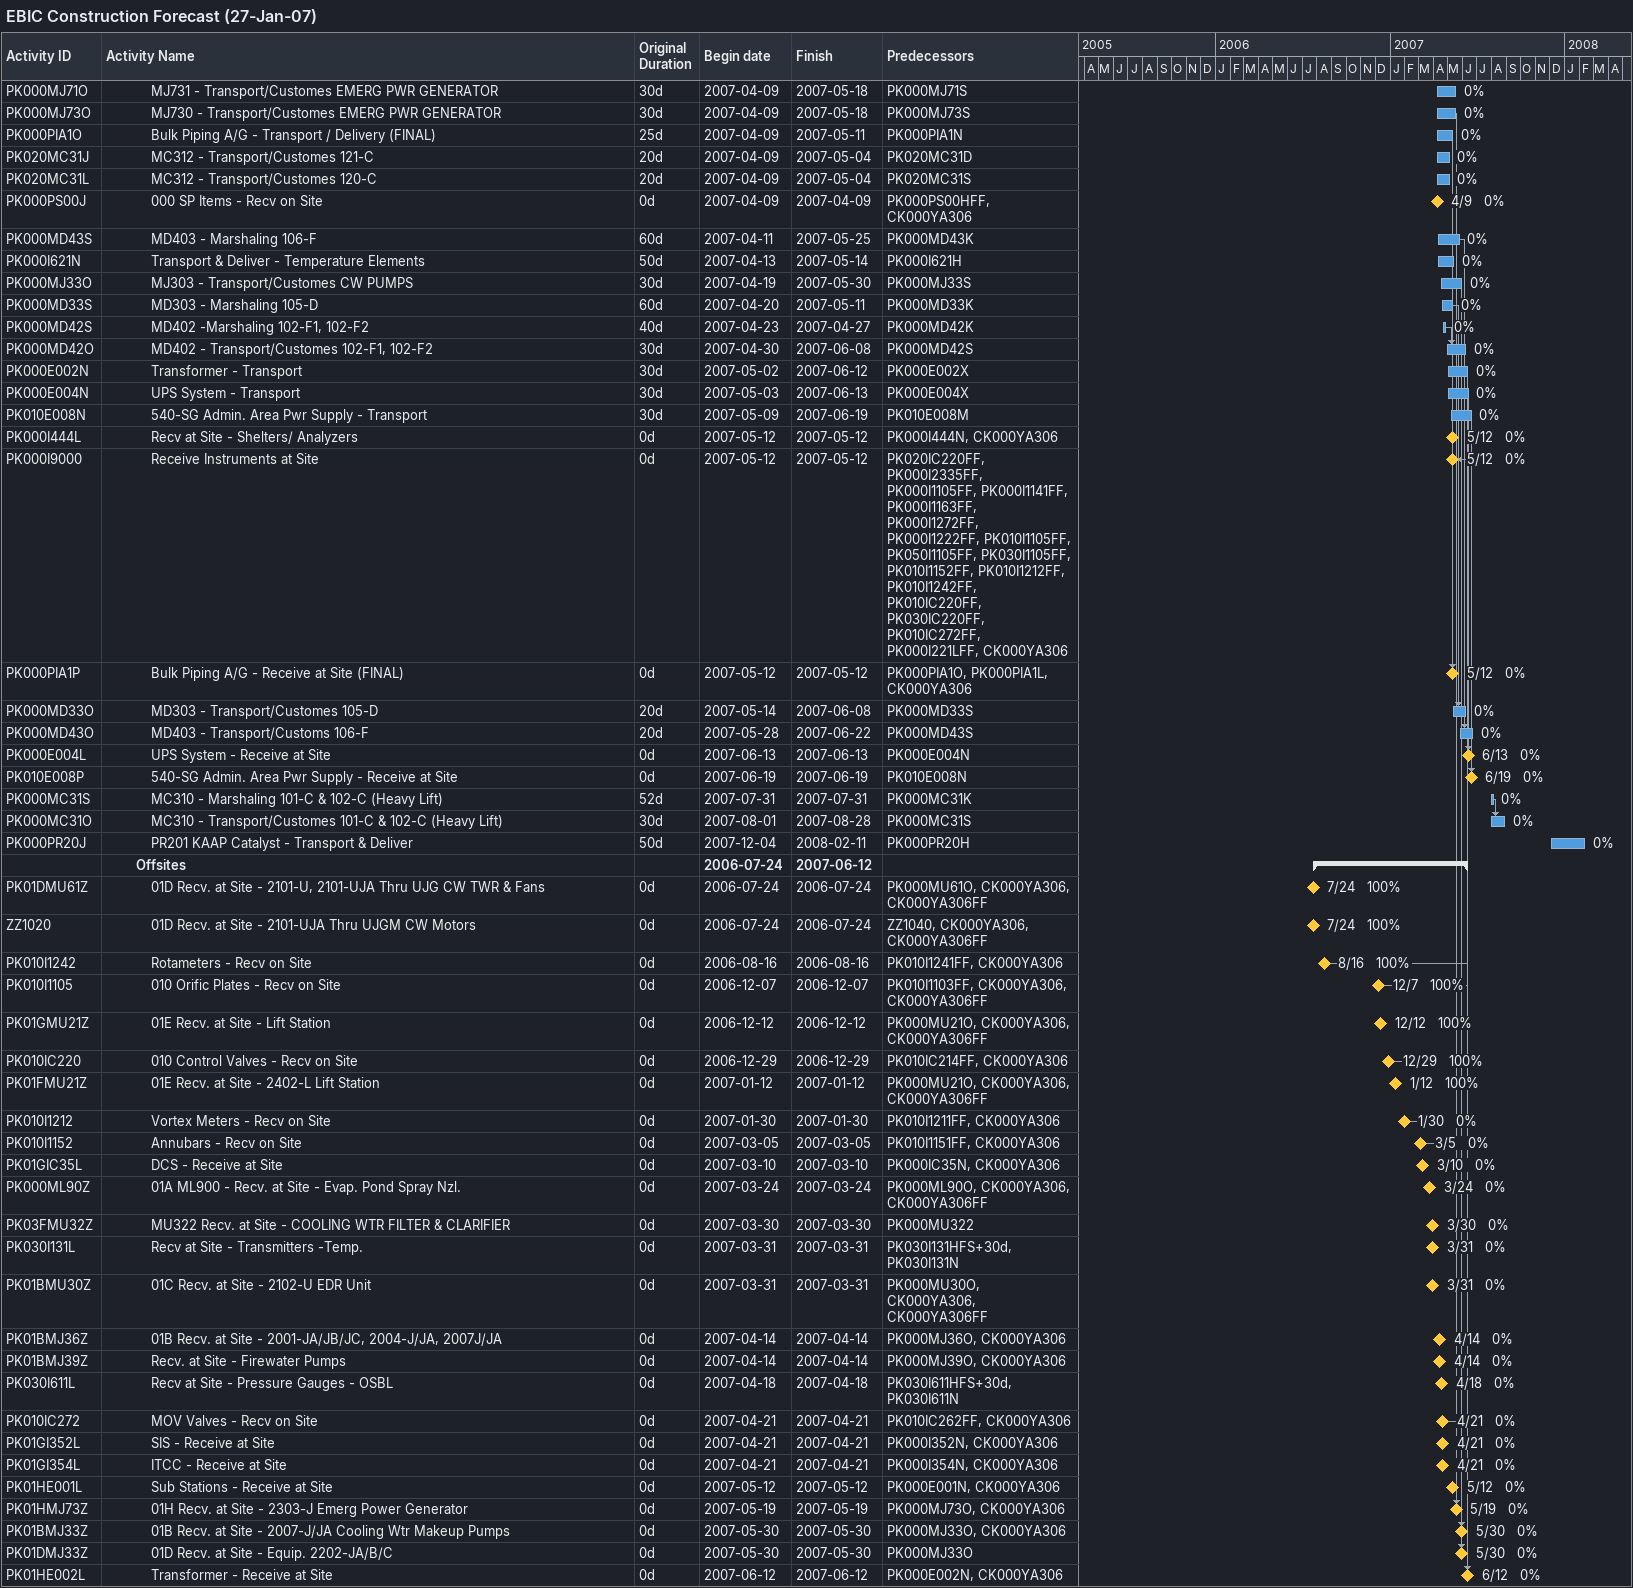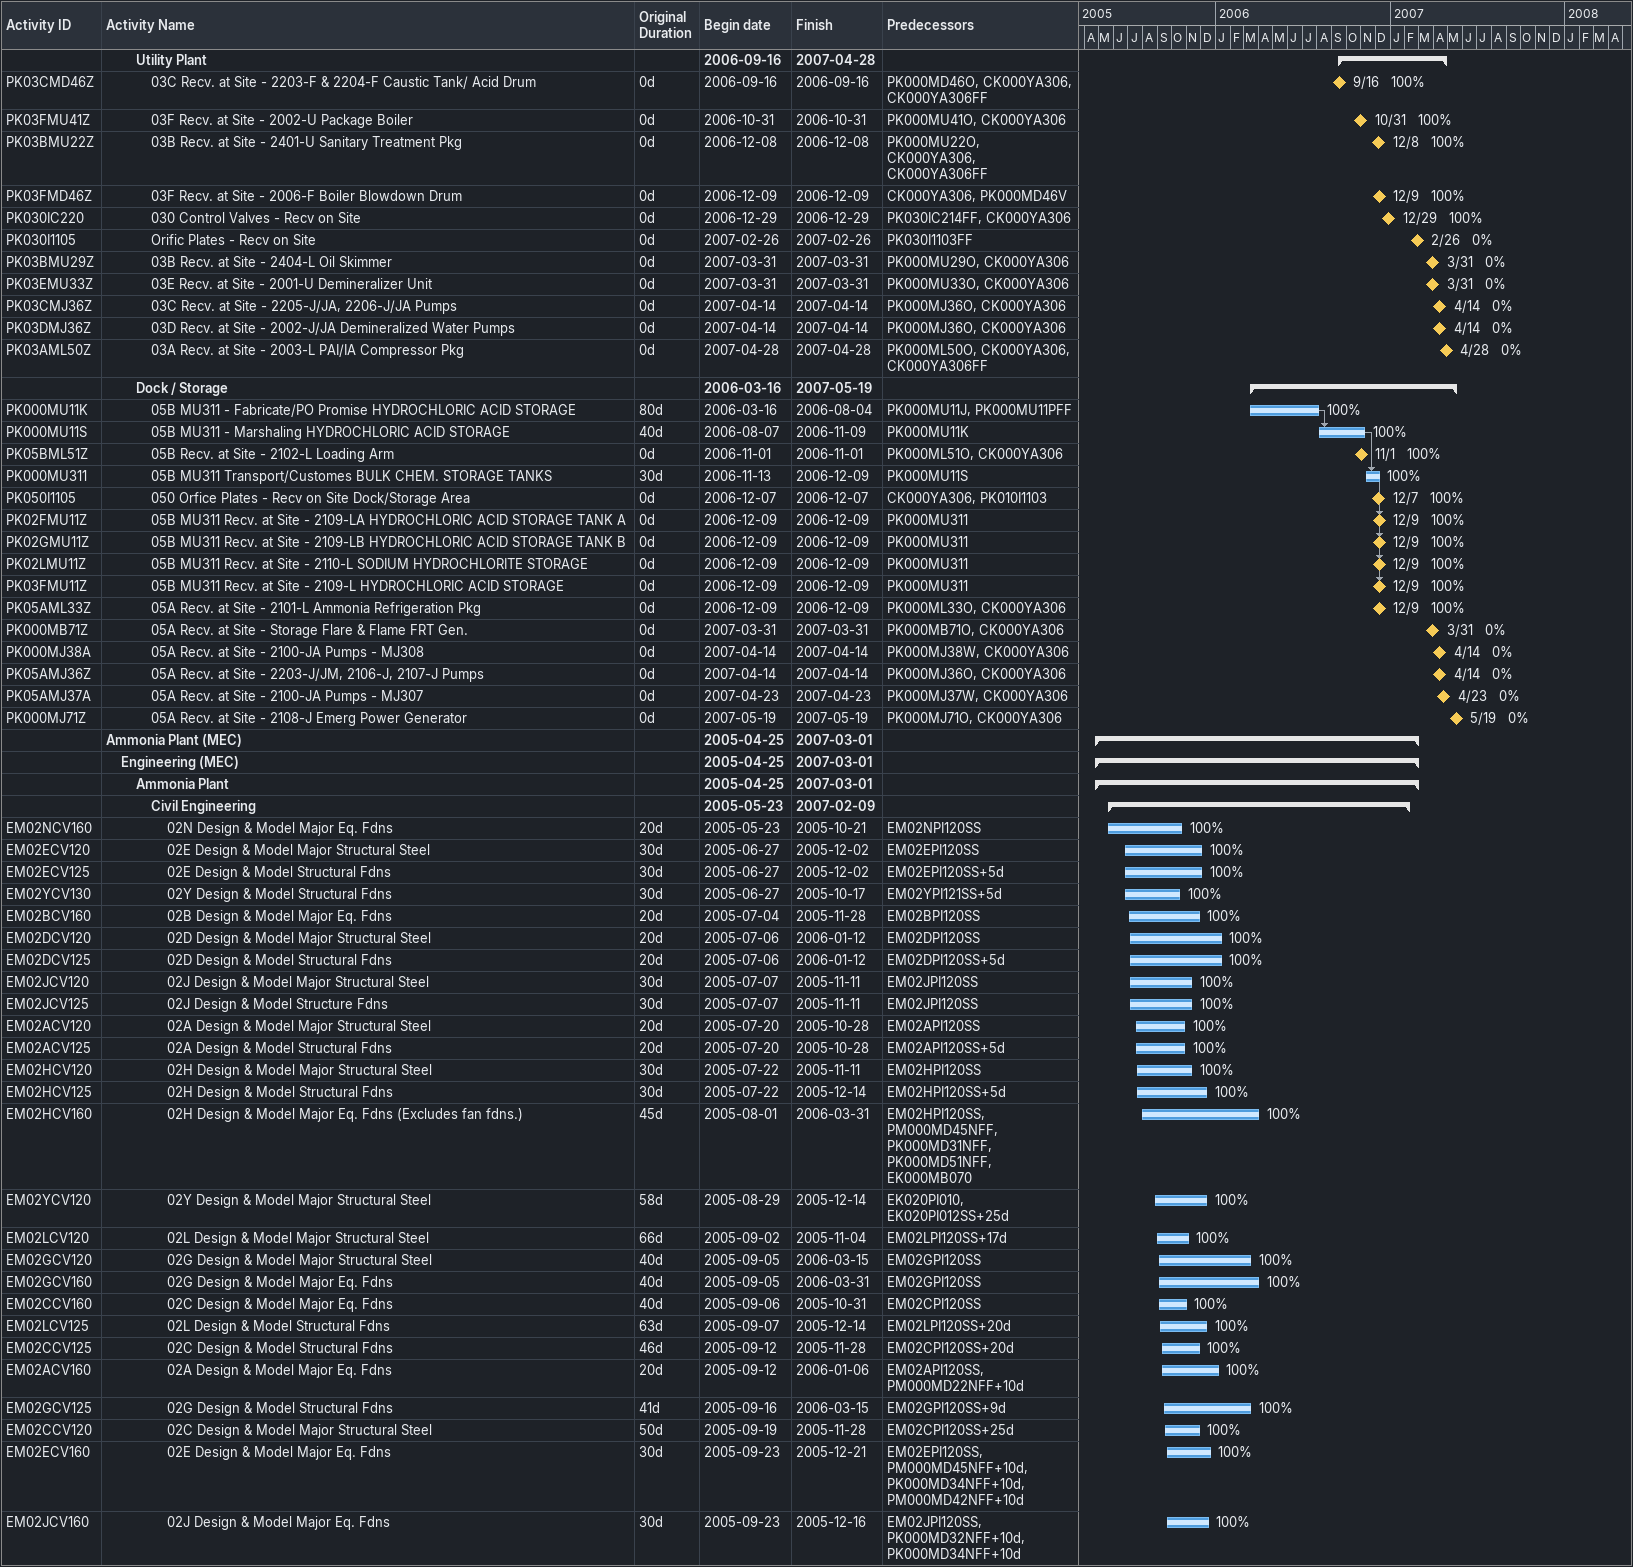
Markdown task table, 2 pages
EBIC Construction Forecast (27-Jan-07)

| ID | Level | Task | Original duration | Start | Finish | Predecessors | % complete |
|---|---|---|---|---|---|---|---|
| PK000MJ71O | 4 | MJ731 - Transport/Customes EMERG PWR GENERATOR | 30d | 2007-04-09 | 2007-05-18 | PK000MJ71S | 0 |
| PK000MJ73O | 4 | MJ730 - Transport/Customes EMERG PWR GENERATOR | 30d | 2007-04-09 | 2007-05-18 | PK000MJ73S | 0 |
| PK000PIA1O | 4 | Bulk Piping A/G - Transport / Delivery (FINAL) | 25d | 2007-04-09 | 2007-05-11 | PK000PIA1N | 0 |
| PK020MC31J | 4 | MC312 - Transport/Customes 121-C | 20d | 2007-04-09 | 2007-05-04 | PK020MC31D | 0 |
| PK020MC31L | 4 | MC312 - Transport/Customes 120-C | 20d | 2007-04-09 | 2007-05-04 | PK020MC31S | 0 |
| PK000PS00J | 4 | 000 SP Items - Recv on Site | 0d | 2007-04-09 | 2007-04-09 | PK000PS00HFF, CK000YA306 | 0 |
| PK000MD43S | 4 | MD403 - Marshaling 106-F | 60d | 2007-04-11 | 2007-05-25 | PK000MD43K | 0 |
| PK000I621N | 4 | Transport & Deliver - Temperature Elements | 50d | 2007-04-13 | 2007-05-14 | PK000I621H | 0 |
| PK000MJ33O | 4 | MJ303 - Transport/Customes CW PUMPS | 30d | 2007-04-19 | 2007-05-30 | PK000MJ33S | 0 |
| PK000MD33S | 4 | MD303 - Marshaling 105-D | 60d | 2007-04-20 | 2007-05-11 | PK000MD33K | 0 |
| PK000MD42S | 4 | MD402 -Marshaling 102-F1, 102-F2 | 40d | 2007-04-23 | 2007-04-27 | PK000MD42K | 0 |
| PK000MD42O | 4 | MD402 - Transport/Customes 102-F1, 102-F2 | 30d | 2007-04-30 | 2007-06-08 | PK000MD42S | 0 |
| PK000E002N | 4 | Transformer - Transport | 30d | 2007-05-02 | 2007-06-12 | PK000E002X | 0 |
| PK000E004N | 4 | UPS System - Transport | 30d | 2007-05-03 | 2007-06-13 | PK000E004X | 0 |
| PK010E008N | 4 | 540-SG Admin. Area Pwr Supply - Transport | 30d | 2007-05-09 | 2007-06-19 | PK010E008M | 0 |
| PK000I444L | 4 | Recv at Site - Shelters/ Analyzers | 0d | 2007-05-12 | 2007-05-12 | PK000I444N, CK000YA306 | 0 |
| PK000I9000 | 4 | Receive Instruments at Site | 0d | 2007-05-12 | 2007-05-12 | PK020IC220FF, PK000I2335FF, PK000I1105FF, PK000I1141FF, PK000I1163FF, PK000I1272FF, PK000I1222FF, PK010I1105FF, PK050I1105FF, PK030I1105FF, PK010I1152FF, PK010I1212FF, PK010I1242FF, PK010IC220FF, PK030IC220FF, PK010IC272FF, PK000I221LFF, CK000YA306 | 0 |
| PK000PIA1P | 4 | Bulk Piping A/G - Receive at Site (FINAL) | 0d | 2007-05-12 | 2007-05-12 | PK000PIA1O, PK000PIA1L, CK000YA306 | 0 |
| PK000MD33O | 4 | MD303 - Transport/Customes 105-D | 20d | 2007-05-14 | 2007-06-08 | PK000MD33S | 0 |
| PK000MD43O | 4 | MD403 - Transport/Customs 106-F | 20d | 2007-05-28 | 2007-06-22 | PK000MD43S | 0 |
| PK000E004L | 4 | UPS System - Receive at Site | 0d | 2007-06-13 | 2007-06-13 | PK000E004N | 0 |
| PK010E008P | 4 | 540-SG Admin. Area Pwr Supply - Receive at Site | 0d | 2007-06-19 | 2007-06-19 | PK010E008N | 0 |
| PK000MC31S | 4 | MC310 - Marshaling 101-C & 102-C (Heavy Lift) | 52d | 2007-07-31 | 2007-07-31 | PK000MC31K | 0 |
| PK000MC31O | 4 | MC310 - Transport/Customes 101-C & 102-C (Heavy Lift) | 30d | 2007-08-01 | 2007-08-28 | PK000MC31S | 0 |
| PK000PR20J | 4 | PR201 KAAP Catalyst - Transport & Deliver | 50d | 2007-12-04 | 2008-02-11 | PK000PR20H | 0 |
|  | 3 | **Offsites** |  | 2006-07-24 | 2007-06-12 |  |  |
| PK01DMU61Z | 4 | 01D Recv. at Site - 2101-U, 2101-UJA Thru UJG CW TWR & Fans | 0d | 2006-07-24 | 2006-07-24 | PK000MU61O, CK000YA306, CK000YA306FF | 100 |
| ZZ1020 | 4 | 01D Recv. at Site - 2101-UJA Thru UJGM CW Motors | 0d | 2006-07-24 | 2006-07-24 | ZZ1040, CK000YA306, CK000YA306FF | 100 |
| PK010I1242 | 4 | Rotameters - Recv on Site | 0d | 2006-08-16 | 2006-08-16 | PK010I1241FF, CK000YA306 | 100 |
| PK010I1105 | 4 | 010 Orific Plates - Recv on Site | 0d | 2006-12-07 | 2006-12-07 | PK010I1103FF, CK000YA306, CK000YA306FF | 100 |
| PK01GMU21Z | 4 | 01E Recv. at Site - Lift Station | 0d | 2006-12-12 | 2006-12-12 | PK000MU21O, CK000YA306, CK000YA306FF | 100 |
| PK010IC220 | 4 | 010 Control Valves - Recv on Site | 0d | 2006-12-29 | 2006-12-29 | PK010IC214FF, CK000YA306 | 100 |
| PK01FMU21Z | 4 | 01E Recv. at Site - 2402-L Lift Station | 0d | 2007-01-12 | 2007-01-12 | PK000MU21O, CK000YA306, CK000YA306FF | 100 |
| PK010I1212 | 4 | Vortex Meters - Recv on Site | 0d | 2007-01-30 | 2007-01-30 | PK010I1211FF, CK000YA306 | 0 |
| PK010I1152 | 4 | Annubars - Recv on Site | 0d | 2007-03-05 | 2007-03-05 | PK010I1151FF, CK000YA306 | 0 |
| PK01GIC35L | 4 | DCS - Receive at Site | 0d | 2007-03-10 | 2007-03-10 | PK000IC35N, CK000YA306 | 0 |
| PK000ML90Z | 4 | 01A ML900 - Recv. at Site - Evap. Pond Spray Nzl. | 0d | 2007-03-24 | 2007-03-24 | PK000ML90O, CK000YA306, CK000YA306FF | 0 |
| PK03FMU32Z | 4 | MU322 Recv. at Site - COOLING WTR FILTER & CLARIFIER | 0d | 2007-03-30 | 2007-03-30 | PK000MU322 | 0 |
| PK030I131L | 4 | Recv at Site - Transmitters -Temp. | 0d | 2007-03-31 | 2007-03-31 | PK030I131HFS+30d, PK030I131N | 0 |
| PK01BMU30Z | 4 | 01C Recv. at Site - 2102-U EDR Unit | 0d | 2007-03-31 | 2007-03-31 | PK000MU30O, CK000YA306, CK000YA306FF | 0 |
| PK01BMJ36Z | 4 | 01B Recv. at Site - 2001-JA/JB/JC, 2004-J/JA, 2007J/JA | 0d | 2007-04-14 | 2007-04-14 | PK000MJ36O, CK000YA306 | 0 |
| PK01BMJ39Z | 4 | Recv. at Site - Firewater Pumps | 0d | 2007-04-14 | 2007-04-14 | PK000MJ39O, CK000YA306 | 0 |
| PK030I611L | 4 | Recv at Site - Pressure Gauges - OSBL | 0d | 2007-04-18 | 2007-04-18 | PK030I611HFS+30d, PK030I611N | 0 |
| PK010IC272 | 4 | MOV Valves - Recv on Site | 0d | 2007-04-21 | 2007-04-21 | PK010IC262FF, CK000YA306 | 0 |
| PK01GI352L | 4 | SIS - Receive at Site | 0d | 2007-04-21 | 2007-04-21 | PK000I352N, CK000YA306 | 0 |
| PK01GI354L | 4 | ITCC - Receive at Site | 0d | 2007-04-21 | 2007-04-21 | PK000I354N, CK000YA306 | 0 |
| PK01HE001L | 4 | Sub Stations - Receive at Site | 0d | 2007-05-12 | 2007-05-12 | PK000E001N, CK000YA306 | 0 |
| PK01HMJ73Z | 4 | 01H Recv. at Site - 2303-J Emerg Power Generator | 0d | 2007-05-19 | 2007-05-19 | PK000MJ73O, CK000YA306 | 0 |
| PK01BMJ33Z | 4 | 01B Recv. at Site - 2007-J/JA Cooling Wtr Makeup Pumps | 0d | 2007-05-30 | 2007-05-30 | PK000MJ33O, CK000YA306 | 0 |
| PK01DMJ33Z | 4 | 01D Recv. at Site - Equip. 2202-JA/B/C | 0d | 2007-05-30 | 2007-05-30 | PK000MJ33O | 0 |
| PK01HE002L | 4 | Transformer - Receive at Site | 0d | 2007-06-12 | 2007-06-12 | PK000E002N, CK000YA306 | 0 |
|  | 3 | **Utility Plant** |  | 2006-09-16 | 2007-04-28 |  |  |
| PK03CMD46Z | 4 | 03C Recv. at Site - 2203-F & 2204-F Caustic Tank/ Acid Drum | 0d | 2006-09-16 | 2006-09-16 | PK000MD46O, CK000YA306, CK000YA306FF | 100 |
| PK03FMU41Z | 4 | 03F Recv. at Site - 2002-U Package Boiler | 0d | 2006-10-31 | 2006-10-31 | PK000MU41O, CK000YA306 | 100 |
| PK03BMU22Z | 4 | 03B Recv. at Site - 2401-U Sanitary Treatment Pkg | 0d | 2006-12-08 | 2006-12-08 | PK000MU22O, CK000YA306, CK000YA306FF | 100 |
| PK03FMD46Z | 4 | 03F Recv. at Site - 2006-F Boiler Blowdown Drum | 0d | 2006-12-09 | 2006-12-09 | CK000YA306, PK000MD46V | 100 |
| PK030IC220 | 4 | 030 Control Valves - Recv on Site | 0d | 2006-12-29 | 2006-12-29 | PK030IC214FF, CK000YA306 | 100 |
| PK030I1105 | 4 | Orific Plates - Recv on Site | 0d | 2007-02-26 | 2007-02-26 | PK030I1103FF | 0 |
| PK03BMU29Z | 4 | 03B Recv. at Site - 2404-L Oil Skimmer | 0d | 2007-03-31 | 2007-03-31 | PK000MU29O, CK000YA306 | 0 |
| PK03EMU33Z | 4 | 03E Recv. at Site - 2001-U Demineralizer Unit | 0d | 2007-03-31 | 2007-03-31 | PK000MU33O, CK000YA306 | 0 |
| PK03CMJ36Z | 4 | 03C Recv. at Site - 2205-J/JA, 2206-J/JA Pumps | 0d | 2007-04-14 | 2007-04-14 | PK000MJ36O, CK000YA306 | 0 |
| PK03DMJ36Z | 4 | 03D Recv. at Site - 2002-J/JA Demineralized Water Pumps | 0d | 2007-04-14 | 2007-04-14 | PK000MJ36O, CK000YA306 | 0 |
| PK03AML50Z | 4 | 03A Recv. at Site - 2003-L PAI/IA Compressor Pkg | 0d | 2007-04-28 | 2007-04-28 | PK000ML50O, CK000YA306, CK000YA306FF | 0 |
|  | 3 | **Dock / Storage** |  | 2006-03-16 | 2007-05-19 |  |  |
| PK000MU11K | 4 | 05B MU311 - Fabricate/PO Promise HYDROCHLORIC ACID STORAGE | 80d | 2006-03-16 | 2006-08-04 | PK000MU11J, PK000MU11PFF | 100 |
| PK000MU11S | 4 | 05B MU311 - Marshaling HYDROCHLORIC ACID STORAGE | 40d | 2006-08-07 | 2006-11-09 | PK000MU11K | 100 |
| PK05BML51Z | 4 | 05B Recv. at Site - 2102-L Loading Arm | 0d | 2006-11-01 | 2006-11-01 | PK000ML51O, CK000YA306 | 100 |
| PK000MU311 | 4 | 05B MU311 Transport/Customes BULK CHEM. STORAGE TANKS | 30d | 2006-11-13 | 2006-12-09 | PK000MU11S | 100 |
| PK050I1105 | 4 | 050 Orfice Plates - Recv on Site Dock/Storage Area | 0d | 2006-12-07 | 2006-12-07 | CK000YA306, PK010I1103 | 100 |
| PK02FMU11Z | 4 | 05B MU311 Recv. at Site - 2109-LA HYDROCHLORIC ACID STORAGE TANK A | 0d | 2006-12-09 | 2006-12-09 | PK000MU311 | 100 |
| PK02GMU11Z | 4 | 05B MU311 Recv. at Site - 2109-LB HYDROCHLORIC ACID STORAGE TANK B | 0d | 2006-12-09 | 2006-12-09 | PK000MU311 | 100 |
| PK02LMU11Z | 4 | 05B MU311 Recv. at Site - 2110-L SODIUM HYDROCHLORITE STORAGE | 0d | 2006-12-09 | 2006-12-09 | PK000MU311 | 100 |
| PK03FMU11Z | 4 | 05B MU311 Recv. at Site - 2109-L HYDROCHLORIC ACID STORAGE | 0d | 2006-12-09 | 2006-12-09 | PK000MU311 | 100 |
| PK05AML33Z | 4 | 05A Recv. at Site - 2101-L Ammonia Refrigeration Pkg | 0d | 2006-12-09 | 2006-12-09 | PK000ML33O, CK000YA306 | 100 |
| PK000MB71Z | 4 | 05A Recv. at Site - Storage Flare & Flame FRT Gen. | 0d | 2007-03-31 | 2007-03-31 | PK000MB71O, CK000YA306 | 0 |
| PK000MJ38A | 4 | 05A Recv. at Site - 2100-JA Pumps - MJ308 | 0d | 2007-04-14 | 2007-04-14 | PK000MJ38W, CK000YA306 | 0 |
| PK05AMJ36Z | 4 | 05A Recv. at Site - 2203-J/JM, 2106-J, 2107-J Pumps | 0d | 2007-04-14 | 2007-04-14 | PK000MJ36O, CK000YA306 | 0 |
| PK05AMJ37A | 4 | 05A Recv. at Site - 2100-JA Pumps - MJ307 | 0d | 2007-04-23 | 2007-04-23 | PK000MJ37W, CK000YA306 | 0 |
| PK000MJ71Z | 4 | 05A Recv. at Site - 2108-J Emerg Power Generator | 0d | 2007-05-19 | 2007-05-19 | PK000MJ71O, CK000YA306 | 0 |
|  | 1 | **Ammonia Plant (MEC)** |  | 2005-04-25 | 2007-03-01 |  |  |
|  | 2 | **Engineering (MEC)** |  | 2005-04-25 | 2007-03-01 |  |  |
|  | 3 | **Ammonia Plant** |  | 2005-04-25 | 2007-03-01 |  |  |
|  | 4 | **Civil Engineering** |  | 2005-05-23 | 2007-02-09 |  |  |
| EM02NCV160 | 5 | 02N Design & Model Major Eq. Fdns | 20d | 2005-05-23 | 2005-10-21 | EM02NPI120SS | 100 |
| EM02ECV120 | 5 | 02E Design & Model Major Structural Steel | 30d | 2005-06-27 | 2005-12-02 | EM02EPI120SS | 100 |
| EM02ECV125 | 5 | 02E Design & Model Structural Fdns | 30d | 2005-06-27 | 2005-12-02 | EM02EPI120SS+5d | 100 |
| EM02YCV130 | 5 | 02Y Design & Model Structural Fdns | 30d | 2005-06-27 | 2005-10-17 | EM02YPI121SS+5d | 100 |
| EM02BCV160 | 5 | 02B Design & Model Major Eq. Fdns | 20d | 2005-07-04 | 2005-11-28 | EM02BPI120SS | 100 |
| EM02DCV120 | 5 | 02D Design & Model Major Structural Steel | 20d | 2005-07-06 | 2006-01-12 | EM02DPI120SS | 100 |
| EM02DCV125 | 5 | 02D Design & Model Structural Fdns | 20d | 2005-07-06 | 2006-01-12 | EM02DPI120SS+5d | 100 |
| EM02JCV120 | 5 | 02J Design & Model Major Structural Steel | 30d | 2005-07-07 | 2005-11-11 | EM02JPI120SS | 100 |
| EM02JCV125 | 5 | 02J Design & Model Structure Fdns | 30d | 2005-07-07 | 2005-11-11 | EM02JPI120SS | 100 |
| EM02ACV120 | 5 | 02A Design & Model Major Structural Steel | 20d | 2005-07-20 | 2005-10-28 | EM02API120SS | 100 |
| EM02ACV125 | 5 | 02A Design & Model Structural Fdns | 20d | 2005-07-20 | 2005-10-28 | EM02API120SS+5d | 100 |
| EM02HCV120 | 5 | 02H Design & Model Major Structural Steel | 30d | 2005-07-22 | 2005-11-11 | EM02HPI120SS | 100 |
| EM02HCV125 | 5 | 02H Design & Model Structural Fdns | 30d | 2005-07-22 | 2005-12-14 | EM02HPI120SS+5d | 100 |
| EM02HCV160 | 5 | 02H Design & Model Major Eq. Fdns (Excludes fan fdns.) | 45d | 2005-08-01 | 2006-03-31 | EM02HPI120SS, PM000MD45NFF, PK000MD31NFF, PK000MD51NFF, EK000MB070 | 100 |
| EM02YCV120 | 5 | 02Y Design & Model Major Structural Steel | 58d | 2005-08-29 | 2005-12-14 | EK020PI010, EK020PI012SS+25d | 100 |
| EM02LCV120 | 5 | 02L Design & Model Major Structural Steel | 66d | 2005-09-02 | 2005-11-04 | EM02LPI120SS+17d | 100 |
| EM02GCV120 | 5 | 02G Design & Model Major Structural Steel | 40d | 2005-09-05 | 2006-03-15 | EM02GPI120SS | 100 |
| EM02GCV160 | 5 | 02G Design & Model Major Eq. Fdns | 40d | 2005-09-05 | 2006-03-31 | EM02GPI120SS | 100 |
| EM02CCV160 | 5 | 02C Design & Model Major Eq. Fdns | 40d | 2005-09-06 | 2005-10-31 | EM02CPI120SS | 100 |
| EM02LCV125 | 5 | 02L Design & Model Structural Fdns | 63d | 2005-09-07 | 2005-12-14 | EM02LPI120SS+20d | 100 |
| EM02CCV125 | 5 | 02C Design & Model Structural Fdns | 46d | 2005-09-12 | 2005-11-28 | EM02CPI120SS+20d | 100 |
| EM02ACV160 | 5 | 02A Design & Model Major Eq. Fdns | 20d | 2005-09-12 | 2006-01-06 | EM02API120SS, PM000MD22NFF+10d | 100 |
| EM02GCV125 | 5 | 02G Design & Model Structural Fdns | 41d | 2005-09-16 | 2006-03-15 | EM02GPI120SS+9d | 100 |
| EM02CCV120 | 5 | 02C Design & Model Major Structural Steel | 50d | 2005-09-19 | 2005-11-28 | EM02CPI120SS+25d | 100 |
| EM02ECV160 | 5 | 02E Design & Model Major Eq. Fdns | 30d | 2005-09-23 | 2005-12-21 | EM02EPI120SS, PM000MD45NFF+10d, PK000MD34NFF+10d, PM000MD42NFF+10d | 100 |
| EM02JCV160 | 5 | 02J Design & Model Major Eq. Fdns | 30d | 2005-09-23 | 2005-12-16 | EM02JPI120SS, PK000MD32NFF+10d, PK000MD34NFF+10d | 100 |
